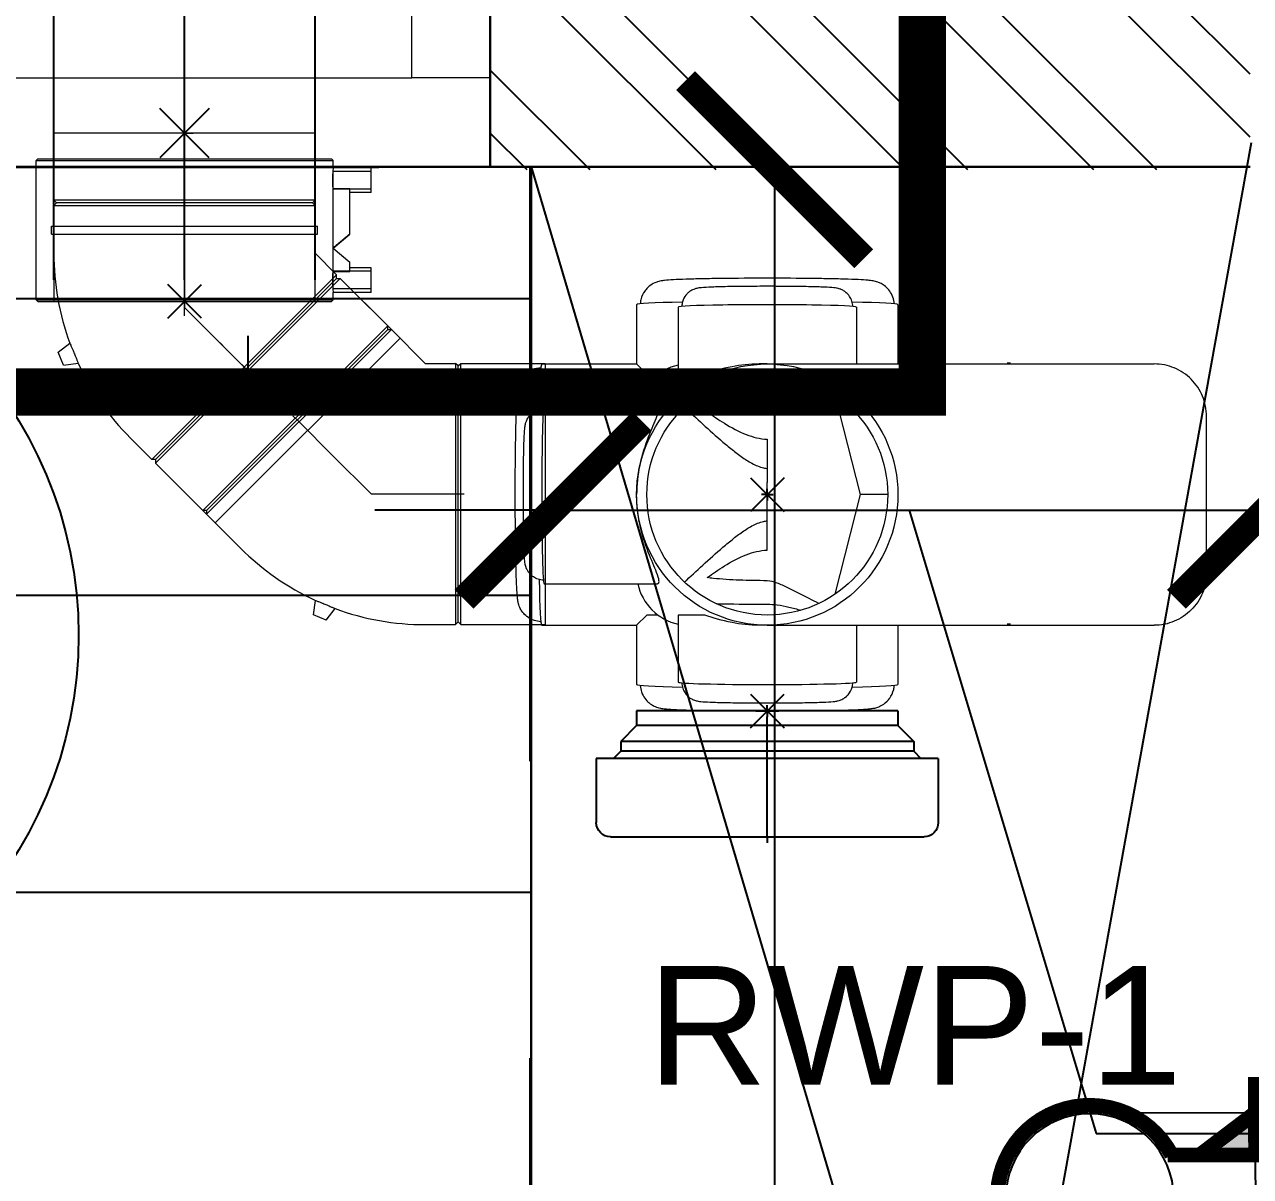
# Model space of a CAD drawing. Header units: millimetres. Extents: x 1135099 to 1230264, y -5736945 to -5695799.
# Drawn here: x 1226844 to 1227361, y -5717983 to -5717498 of the extents above; entities that cross this region are included whole.
import ezdxf
from ezdxf.enums import TextEntityAlignment as Align

# ---------------------------------------------------------------- set-up
doc = ezdxf.new("R2010")
doc.units = ezdxf.units.MM
doc.header["$LTSCALE"] = 1000
doc.header["$MEASUREMENT"] = 0
for name, pattern in [('3BHK-A$0$AUDIT_D_120904163729-0', [0]), ('3BHK-A$0$DASHED', [0.75, 0.5, -0.25]), ('AUDIT_D_120904163729-0', [0]), ('T8(T9 IS SIMILAR) - DIMENSION & TEXTING$0$CENTERX2', [101.6, 63.5, -12.7, 12.7, -12.7]), ('T8(T9 IS SIMILAR) - DIMENSION & TEXTING$0$T8 - TYPICAL FLOOR CORE$0$( Hidden )', [0.375, 0.25, -0.125]), ('T8(T9 IS SIMILAR) - DIMENSION & TEXTING$1$AUDIT_D_120904163729-0', [0]), ('T8(T9 IS SIMILAR)$0$$0$HIDDEN', [0.375, 0.25, -0.125]), ('T8(T9 IS SIMILAR)$0$HIDDEN', [0.375, 0.25, -0.125])]:
    doc.linetypes.add(name, pattern=pattern)
doc.layers.get('0').update_dxf_attribs({"linetype": 'AUDIT_D_120904163729-0'})
for name, color, linetype, lineweight in [('3BHK-A$0$A-AC PIPE', 151, 'Continuous', 20), ('3BHK-A$0$A-WALL- 160', 6, 'Continuous', 30), ('3BHK-A$0$Ventilator', 5, 'Continuous', 0), ('T8(T9 IS SIMILAR) - DIMENSION & TEXTING$0$Arbeitspunkt(DIN)', 8, 'Continuous', 25), ('T8(T9 IS SIMILAR)$0$D&W', 8, 'Continuous', 25), ('T8(T9 IS SIMILAR)$0$SCPL BEAM', 191, 'T8(T9 IS SIMILAR)$0$$0$HIDDEN', 13)]:
    doc.layers.add(name, color=color, linetype=linetype, lineweight=lineweight)
for name, color, linetype in [('3BHK-A$0$A-HATCH -160', 251, '3BHK-A$0$AUDIT_D_120904163729-0'), ('3BHK-A$0$CUT-OUT', 49, 'Continuous'), ('3BHK-A$0$ELE 1', 1, 'Continuous'), ('T8(T9 IS SIMILAR) - DIMENSION & TEXTING$0$A-PLUMBING', 7, 'T8(T9 IS SIMILAR) - DIMENSION & TEXTING$1$AUDIT_D_120904163729-0'), ('T8(T9 IS SIMILAR) - DIMENSION & TEXTING$0$pl-110 dia soil pipe', 1, 'Continuous'), ('T8(T9 IS SIMILAR) - DIMENSION & TEXTING$0$pl-110 dia soil pipe1', 1, 'Continuous'), ('T8(T9 IS SIMILAR) - DIMENSION & TEXTING$0$RAILING', 35, 'Continuous'), ('T8(T9 IS SIMILAR) - DIMENSION & TEXTING$0$U-TI-EXT-PIPE', 7, 'Continuous'), ('T8(T9 IS SIMILAR) - DIMENSION & TEXTING$0$U-TI-EXT-SUP', 7, 'Continuous'), ('T8(T9 IS SIMILAR) - DIMENSION & TEXTING$0$U-TI-TEXT', 7, 'Continuous'), ('T8(T9 IS SIMILAR) - DIMENSION & TEXTING$1$a-window-no', 125, 'Continuous'), ('T8(T9 IS SIMILAR)$0$S-BEAM', 20, 'T8(T9 IS SIMILAR)$0$$0$HIDDEN')]:
    doc.layers.add(name, color=color, linetype=linetype)
doc.layers.add('T8(T9 IS SIMILAR) - DIMENSION & TEXTING$0$GEB-BEZUG', color=2, linetype='Continuous', lineweight=25, true_color=0xffff00)
doc.styles.add('T8(T9 IS SIMILAR) - DIMENSION & TEXTING$0$arial', font='sanss___.ttf')
doc.styles.add('T8(T9 IS SIMILAR) - DIMENSION & TEXTING$0$Romans 1', font='romans.shx', dxfattribs={"height": 100})
doc.styles.add('T8(T9 IS SIMILAR) - DIMENSION & TEXTING$1$LODHA STANDERD', font='sanss___.ttf')
doc.dimstyles.new('T8(T9 IS SIMILAR) - DIMENSION & TEXTING$0$ALPINE S', dxfattribs={"dimscale": 0, "dimtxt": 100, "dimasz": 75, "dimexe": 0, "dimexo": 0, "dimgap": 75, "dimtad": 1, "dimdec": 0, "dimzin": 0, "dimdsep": 46, "dimtxsty": 'T8(T9 IS SIMILAR) - DIMENSION & TEXTING$0$Romans 1', "dimblk": 'T8(T9 IS SIMILAR) - DIMENSION & TEXTING$0$_ArchTick', "dimcen": 0.09, "dimclrd": 256, "dimclre": 256, "dimclrt": 7, "dimadec": 0, "dimazin": 0, "dimtfac": 1, "dimtdec": 0, "dimtofl": 0, "dimtmove": 1, "dimatfit": 0, "dimldrblk": 'T8(T9 IS SIMILAR) - DIMENSION & TEXTING$0$_Open90', "dimfxl": 1, "dimtolj": 1, "dimtzin": 0, "dimarcsym": 0})

# ---------------------------------------------------------------- blocks, each defined once
blk = doc.blocks.new('T8(T9 IS SIMILAR) - DIMENSION & TEXTING$1$WINDOW TAG')
at = {"layer": 'T8(T9 IS SIMILAR) - DIMENSION & TEXTING$1$a-window-no'}
blk.add_circle((0, 0), 174.09, dxfattribs=at)
at = {"layer": 'T8(T9 IS SIMILAR) - DIMENSION & TEXTING$1$a-window-no', "style": 'T8(T9 IS SIMILAR) - DIMENSION & TEXTING$1$LODHA STANDERD'}
blk.add_attdef('WINDOW', text='', height=150, dxfattribs=at).set_placement((11.35, 2.79), align=Align.MIDDLE_CENTER)
blk = doc.blocks.new('T8(T9 IS SIMILAR) - DIMENSION & TEXTING$0$Einfügepunkt')
at = {"layer": 'T8(T9 IS SIMILAR) - DIMENSION & TEXTING$0$GEB-BEZUG'}
for p, q in [((-7.07, -7.07), (7.07, 7.07)), ((-7.07, 7.07), (7.07, -7.07))]:
    blk.add_line(p, q, dxfattribs=at)
blk = doc.blocks.new('T8(T9 IS SIMILAR) - DIMENSION & TEXTING$0$367.771.16.1_A')
at = {"lineweight": 13, "ltscale": 25}
for p, q in [((3.8, 78.5), (3.8, 62.5)), ((3.8, 78.5), (14.2, 78.5)), ((5.3, 78.5), (5.3, 62.5)), ((12.7, 78.5), (12.7, 62.5)), ((14.2, 78.5), (14.2, 69.5)), ((45.8, 78.5), (45.8, 69.5)), ((45.8, 78.5), (56.2, 78.5)), ((47.3, 78.5), (47.3, 62.5)), ((54.7, 78.5), (54.7, 62.5)), ((56.2, 78.5), (56.2, 62.5)), ((12.6, 62.39), (12.6, 69.5)), ((12.6, 69.5), (16.49, 69.5)), ((22.45, 62.5), (16.57, 69.5)), ((22.45, 62.5), (28.32, 69.5)), ((28.41, 69.5), (47.4, 69.5)), ((47.4, 69.5), (47.4, 62.39)), ((0, 61.79), (0.71, 62.5)), ((0.71, 62.5), (3.8, 62.5)), ((0.71, -62.5), (0.71, 62.5)), ((5.3, 62.5), (12.7, 62.5)), ((22.45, 62.39), (12.6, 62.39)), ((22.45, 62.5), (22.45, 62.39)), ((47.4, 62.39), (22.45, 62.39)), ((47.3, 62.5), (54.7, 62.5)), ((56.2, 62.5), (59.29, 62.5)), ((60, 61.79), (59.29, 62.5)), ((59.29, -62.5), (59.29, 62.5)), ((0, -61.79), (0, 61.79)), ((60, -61.79), (60, 61.79)), ((0, 55), (28.3, 55)), ((28.3, 56), (31.7, 56)), ((28.3, -56), (28.3, 56)), ((31.7, -56), (31.7, 56)), ((31.7, 55), (60, 55)), ((-6.08, -0.06), (11.58, -0.06)), ((11.58, -0.06), (53.35, -0.06)), ((53.35, -0.06), (63.29, -0.06)), ((0, -55), (28.3, -55)), ((28.3, -56), (31.7, -56)), ((31.7, -55), (60, -55)), ((0, -61.79), (0.71, -62.5)), ((60, -61.79), (59.29, -62.5)), ((0.71, -62.5), (59.29, -62.5))]:
    blk.add_line(p, q, dxfattribs=at)
for points, weights in [([(22.45, 62.39), (19.63, 65.75), (16.49, 69.5)], [1, 1.00181632922, 1.00072644359]), ([(16.49, 69.5), (16.57, 69.5), (16.57, 69.5)], [1.01365125454, 1.01438848921, 1.01438848921]), ([(28.41, 69.5), (25.27, 65.75), (22.45, 62.39)], [1.00072644331, 1.00181632851, 1]), ([(28.32, 69.5), (28.32, 69.5), (28.41, 69.5)], [1.01438848921, 1.01438848921, 1.01365125454])]:
    blk.add_rational_spline(points, weights, degree=2, dxfattribs=at)
for points, knots in [([(12.6, 62.39), (12.15, 62.36), (11.6, 62.33), (10.35, 62.29), (9.65, 62.28), (8.35, 62.28), (7.65, 62.29), (6.37, 62.34), (5.78, 62.36), (4.86, 62.42), (4.46, 62.45), (3.93, 62.49), (3.8, 62.5), (3.8, 62.5)], [1.186254, 1.186254, 1.186254, 1.186254, 1.37182, 1.37182, 1.567794, 1.567794, 1.763769, 1.763769, 1.959743, 1.959743, 2.155717, 2.155717, 2.351692, 2.351692, 2.351692, 2.351692]), ([(5.3, 62.5), (5.3, 62.5), (5.39, 62.49), (5.77, 62.47), (6.06, 62.46), (6.71, 62.43), (7.13, 62.42), (8.04, 62.4), (8.54, 62.39), (9.46, 62.39), (9.96, 62.4), (10.87, 62.42), (11.29, 62.43), (11.94, 62.46), (12.23, 62.47), (12.61, 62.49), (12.7, 62.5), (12.7, 62.5)], [0.557636, 0.557636, 0.557636, 0.557636, 0.697045, 0.697045, 0.836454, 0.836454, 0.975863, 0.975863, 1.115272, 1.115272, 1.254681, 1.254681, 1.39409, 1.39409, 1.533499, 1.533499, 1.672909, 1.672909, 1.672909, 1.672909]), ([(47.3, 62.5), (47.3, 62.5), (47.39, 62.49), (47.77, 62.47), (48.06, 62.46), (48.71, 62.43), (49.13, 62.42), (50.04, 62.4), (50.54, 62.39), (51.46, 62.39), (51.96, 62.4), (52.87, 62.42), (53.29, 62.43), (53.94, 62.46), (54.23, 62.47), (54.61, 62.49), (54.7, 62.5), (54.7, 62.5)], [0.557636, 0.557636, 0.557636, 0.557636, 0.697045, 0.697045, 0.836454, 0.836454, 0.975863, 0.975863, 1.115272, 1.115272, 1.254681, 1.254681, 1.39409, 1.39409, 1.533499, 1.533499, 1.672909, 1.672909, 1.672909, 1.672909]), ([(56.2, 62.5), (56.2, 62.5), (56.07, 62.49), (55.54, 62.45), (55.14, 62.42), (54.22, 62.36), (53.63, 62.34), (52.35, 62.29), (51.65, 62.28), (50.35, 62.28), (49.65, 62.29), (48.4, 62.33), (47.85, 62.36), (47.4, 62.39)], [0.783897, 0.783897, 0.783897, 0.783897, 0.979871, 0.979871, 1.175845, 1.175845, 1.37182, 1.37182, 1.567794, 1.567794, 1.763769, 1.763769, 1.949335, 1.949335, 1.949335, 1.949335])]:
    blk.add_open_spline(points, degree=3, knots=knots, dxfattribs=at)
blk.add_blockref('T8(T9 IS SIMILAR) - DIMENSION & TEXTING$0$Einfügepunkt', (0, 0), dxfattribs=at)
blk = doc.blocks.new('T8(T9 IS SIMILAR) - DIMENSION & TEXTING$0$367.611.16.1_G')
at = {"lineweight": 13, "ltscale": 25}
for p, q in [((33.02, 184.92), (-33.02, 184.92)), ((-55, 134.4), (-55, 162.92)), ((55, 134.4), (55, 162.92)), ((-79.97, 55), (-55, 55)), ((55, 55), (79.97, 55)), ((0, 50.7), (0, 39.22)), ((-78.97, 37.5), (-55, 37.5)), ((0, 39.22), (-41.9, 28.54)), ((41.9, 28.54), (0, 39.22)), ((55, 37.5), (78.97, 37.5)), ((-55, 0), (-55, 13.4)), ((55, 0), (55, 13.4)), ((-55, 0), (-55, -3.44)), ((-23.32, 0), (-11.02, 0)), ((-11.02, 0), (-5.07, 0)), ((5.07, 0), (-5.07, 0)), ((11.02, 0), (5.07, 0)), ((23.32, 0), (11.02, 0)), ((55, 0), (55, -3.44)), ((-50.7, -26.23), (-50.7, -37.5)), ((50.7, -26.23), (50.7, -37.5)), ((-78.97, -37.5), (-50.7, -37.5)), ((50.7, -37.5), (78.97, -37.5)), ((-50.7, -46.07), (-50.7, -50.7)), ((-37.5, -93.97), (-37.5, -46.26)), ((37.5, -93.97), (37.5, -46.26)), ((50.7, -46.07), (50.7, -50.7)), ((-55, -55), (-50.7, -50.7)), ((55, -55), (50.7, -50.7)), ((-79.97, -55), (-55, -55)), ((-55, -94.97), (-55, -55)), ((55, -94.97), (55, -55)), ((55, -55), (79.97, -55))]:
    blk.add_line(p, q, dxfattribs=at)
for radius in [55, 50.7]:
    blk.add_circle((0, 0), radius, dxfattribs=at)
for centre, start, end in [((-33, -33), 191.8029, 258.1971), ((33, -33), 281.8029, 348.1971)]:
    blk.add_arc(centre, 22, start, end, dxfattribs=at)
for centre, major_axis, start_param, end_param in [((-79.97, 0), (0, 55), 0, 0.863889), ((79.97, 0), (0, 55), 5.419296, 6.283185), ((-78.97, 0), (0, 37.5), 0, 3.141593), ((78.97, 0), (0, 37.5), 3.141593, 6.283185), ((-89.97, 0), (0, -43.5), 4.259196, 5.165582), ((89.97, 0), (0, -43.5), 1.117603, 2.023989), ((-79.97, 0), (0, -55), 5.419296, 6.283185), ((79.97, 0), (0, -55), 0, 0.863889), ((0, -94.97), (-55, 0), 0, 0.863889), ((0, -93.97), (37.5, 0), 3.141593, 6.283185), ((0, -94.97), (55, 0), 5.419296, 6.283185)]:
    blk.add_ellipse(centre, major_axis=major_axis, ratio=0.026177, start_param=start_param, end_param=end_param, dxfattribs=at)
for points, knots in [([(-33.02, 184.92), (-34.37, 184.92), (-35.86, 184.79), (-38.76, 184.21), (-40.17, 183.77), (-42.68, 182.73), (-44, 182.04), (-46.46, 180.4), (-47.6, 179.44), (-49.52, 177.52), (-50.47, 176.38), (-52.12, 173.92), (-52.81, 172.6), (-53.85, 170.09), (-54.29, 168.67), (-54.87, 165.76), (-55, 164.28), (-55, 162.92)], [0, 0, 0, 0, 0.406818, 0.406818, 0.813635, 0.813635, 1.220616, 1.220616, 1.627596, 1.627596, 2.034802, 2.034802, 2.442009, 2.442009, 2.84946, 2.84946, 3.256911, 3.256911, 3.256911, 3.256911]), ([(33.02, 184.92), (34.37, 184.92), (35.86, 184.79), (38.76, 184.21), (40.17, 183.77), (42.68, 182.73), (44, 182.04), (46.46, 180.4), (47.6, 179.44), (49.52, 177.52), (50.47, 176.38), (52.12, 173.92), (52.81, 172.6), (53.85, 170.09), (54.29, 168.67), (54.87, 165.76), (55, 164.28), (55, 162.92)], [0, 0, 0, 0, 0.406818, 0.406818, 0.813635, 0.813635, 1.220616, 1.220616, 1.627596, 1.627596, 2.034802, 2.034802, 2.442009, 2.442009, 2.84946, 2.84946, 3.256911, 3.256911, 3.256911, 3.256911]), ([(-80.31, 53.48), (-81.3, 53.42), (-82.26, 53.21), (-84.14, 52.55), (-85, 52.07), (-86.56, 50.95), (-87.15, 50.34), (-88.23, 49.06), (-88.57, 48.47), (-89.14, 47.4), (-89.31, 46.97), (-89.59, 46.18), (-89.68, 45.86), (-89.87, 45.14), (-89.93, 44.83), (-90.13, 43.71), (-90.19, 43.12), (-90.35, 41.27), (-90.44, 39.93), (-90.59, 36.64), (-90.66, 34.72), (-90.79, 30.34), (-90.85, 27.9), (-90.93, 23.28), (-90.97, 21.21), (-90.99, 19.05)], [0.001613, 0.001613, 0.001613, 0.001613, 0.009196, 0.009196, 0.018643, 0.018643, 0.031111, 0.031111, 0.049087, 0.049087, 0.071774, 0.071774, 0.099795, 0.099795, 0.146166, 0.146166, 0.28205, 0.28205, 0.505418, 0.505418, 0.728786, 0.728786, 0.952154, 0.952154, 1.117603, 1.117603, 1.117603, 1.117603]), ([(90.99, 19.05), (90.96, 21.96), (90.91, 24.72), (90.8, 29.81), (90.74, 32.13), (90.61, 36.23), (90.53, 38.01), (90.37, 41.01), (90.29, 42.18), (90.1, 43.85), (90.05, 44.34), (89.78, 45.51), (89.71, 45.8), (89.45, 46.61), (89.28, 47.13), (88.51, 48.59), (88.07, 49.38), (86.66, 50.81), (86.21, 51.21), (84.74, 52.24), (83.52, 52.89), (81.46, 53.36), (80.89, 53.45), (80.31, 53.48)], [5.165582, 5.165582, 5.165582, 5.165582, 5.38895, 5.38895, 5.612318, 5.612318, 5.835686, 5.835686, 6.059055, 6.059055, 6.170739, 6.170739, 6.201336, 6.201336, 6.234064, 6.234064, 6.256757, 6.256757, 6.264717, 6.264717, 6.277115, 6.277115, 6.281572, 6.281572, 6.281572, 6.281572]), ([(-79.25, 36), (-80.01, 35.97), (-80.76, 35.83), (-82.24, 35.35), (-82.92, 34.99), (-84.17, 34.15), (-84.65, 33.67), (-85.53, 32.67), (-85.81, 32.2), (-86.3, 31.31), (-86.44, 30.96), (-86.66, 30.33), (-86.73, 30.09), (-86.87, 29.57), (-86.91, 29.35), (-87.03, 28.67), (-87.07, 28.34), (-87.22, 26.9), (-87.29, 25.68), (-87.43, 22.23), (-87.5, 19.97), (-87.6, 14.91), (-87.64, 12.17), (-87.69, 6.39), (-87.7, 3.36), (-87.71, -2.71), (-87.69, -5.75), (-87.65, -11.53), (-87.61, -14.28), (-87.51, -19.23), (-87.46, -21.43), (-87.32, -25.15), (-87.24, -26.58), (-87.09, -28.22), (-87.05, -28.61), (-86.88, -29.48), (-86.83, -29.73), (-86.64, -30.39), (-86.54, -30.77), (-86.01, -31.86), (-85.73, -32.45), (-84.71, -33.6), (-84.37, -33.94), (-83.27, -34.8), (-82.33, -35.37), (-80.53, -35.87), (-79.89, -35.97), (-79.25, -36)], [0.000899, 0.000899, 0.000899, 0.000899, 0.008412, 0.008412, 0.01768, 0.01768, 0.029795, 0.029795, 0.047646, 0.047646, 0.071641, 0.071641, 0.099967, 0.099967, 0.142707, 0.142707, 0.246472, 0.246472, 0.560632, 0.560632, 0.909663, 0.909663, 1.236409, 1.236409, 1.559555, 1.559555, 1.881947, 1.881947, 2.204981, 2.204981, 2.531201, 2.531201, 2.873379, 2.873379, 3.007486, 3.007486, 3.050386, 3.050386, 3.087101, 3.087101, 3.112166, 3.112166, 3.121001, 3.121001, 3.134362, 3.134362, 3.140694, 3.140694, 3.140694, 3.140694]), ([(79.25, -36), (80.01, -35.97), (80.76, -35.83), (82.24, -35.35), (82.92, -34.99), (84.17, -34.15), (84.65, -33.67), (85.53, -32.67), (85.81, -32.2), (86.3, -31.31), (86.44, -30.96), (86.66, -30.33), (86.73, -30.09), (86.87, -29.57), (86.91, -29.35), (87.03, -28.67), (87.07, -28.34), (87.22, -26.9), (87.29, -25.68), (87.43, -22.23), (87.5, -19.97), (87.6, -14.91), (87.64, -12.17), (87.69, -6.39), (87.7, -3.36), (87.71, 2.71), (87.69, 5.75), (87.65, 11.53), (87.61, 14.28), (87.51, 19.23), (87.46, 21.43), (87.32, 25.15), (87.24, 26.58), (87.09, 28.22), (87.05, 28.61), (86.88, 29.48), (86.83, 29.73), (86.64, 30.39), (86.54, 30.77), (86.01, 31.86), (85.73, 32.45), (84.71, 33.6), (84.37, 33.94), (83.27, 34.8), (82.33, 35.37), (80.53, 35.87), (79.89, 35.97), (79.25, 36)], [3.142492, 3.142492, 3.142492, 3.142492, 3.150004, 3.150004, 3.159273, 3.159273, 3.171388, 3.171388, 3.189239, 3.189239, 3.213233, 3.213233, 3.24156, 3.24156, 3.284299, 3.284299, 3.388065, 3.388065, 3.702224, 3.702224, 4.051256, 4.051256, 4.378002, 4.378002, 4.701148, 4.701148, 5.02354, 5.02354, 5.346574, 5.346574, 5.672794, 5.672794, 6.014972, 6.014972, 6.149079, 6.149079, 6.191979, 6.191979, 6.228693, 6.228693, 6.253758, 6.253758, 6.262593, 6.262593, 6.275954, 6.275954, 6.282286, 6.282286, 6.282286, 6.282286]), ([(-45.8, 21.74), (-45.16, 20.39), (-44.48, 19.02), (-43.04, 16.16), (-42.27, 14.66), (-40.73, 11.66), (-39.96, 10.16), (-38.49, 7.15), (-37.79, 5.64), (-36.74, 2.79), (-36.35, 1.45), (-36.23, 0)], [5.878046, 5.878046, 5.878046, 5.878046, 6.370465, 6.370465, 6.90278, 6.90278, 7.435096, 7.435096, 7.967411, 7.967411, 8.416504, 8.416504, 8.416504, 8.416504]), ([(45.8, 21.74), (45.16, 20.39), (44.48, 19.02), (43.04, 16.16), (42.27, 14.66), (40.73, 11.66), (39.96, 10.16), (38.49, 7.15), (37.79, 5.64), (36.74, 2.79), (36.35, 1.45), (36.23, 0)], [5.878046, 5.878046, 5.878046, 5.878046, 6.370465, 6.370465, 6.90278, 6.90278, 7.435096, 7.435096, 7.967411, 7.967411, 8.416504, 8.416504, 8.416504, 8.416504]), ([(-46.11, 0), (-46.14, 1.4), (-46.25, 2.8), (-46.64, 5.85), (-46.95, 7.5), (-47.73, 10.82), (-48.19, 12.49), (-48.69, 14.14)], [8.865622, 8.865622, 8.865622, 8.865622, 9.286029, 9.286029, 9.788391, 9.788391, 10.309593, 10.309593, 10.309593, 10.309593]), ([(46.11, 0), (46.14, 1.4), (46.25, 2.8), (46.64, 5.85), (46.95, 7.5), (47.73, 10.82), (48.19, 12.49), (48.69, 14.14)], [8.865622, 8.865622, 8.865622, 8.865622, 9.286029, 9.286029, 9.788391, 9.788391, 10.309593, 10.309593, 10.309593, 10.309593]), ([(-45.95, -21.44), (-45.96, -20.52), (-45.97, -19.6), (-46.07, -12.73), (-46.11, -6.4), (-46.11, 0)], [-2.224734, -2.224734, -2.224734, -2.224734, -1.919479, -1.919479, 0, 0, 0, 0]), ([(-36.86, -34.82), (-36.56, -34.5), (-36.26, -34.19), (-33.69, -31.47), (-31.23, -28.84), (-26.22, -23.35), (-23.65, -20.48), (-19.99, -16.11), (-18.8, -14.66), (-16.56, -11.72), (-15.5, -10.25), (-13.58, -7.23), (-12.73, -5.7), (-11.75, -3.25), (-11.47, -2.41), (-11.16, -1.03), (-11.07, -0.52), (-11.02, 0)], [30.345333, 30.345333, 30.345333, 30.345333, 30.50261, 30.50261, 31.697489, 31.697489, 32.892367, 32.892367, 33.489807, 33.489807, 34.087246, 34.087246, 34.684685, 34.684685, 34.983405, 34.983405, 35.149642, 35.149642, 35.149642, 35.149642]), ([(-36.23, 0), (-36.23, -3.95), (-36.17, -7.88), (-35.87, -15.55), (-35.64, -19.25), (-35.16, -23.62), (-35.05, -24.47), (-34.94, -25.26)], [-2.461895, -2.461895, -2.461895, -2.461895, -1.701505, -1.701505, -0.940038, -0.940038, -0.73883, -0.73883, -0.73883, -0.73883]), ([(-34.94, -25.26), (-33.26, -22.97), (-31.59, -20.57), (-28.21, -15.12), (-26.54, -12.05), (-24.23, -6.01), (-23.49, -3.08), (-23.32, 0)], [29.945633, 29.945633, 29.945633, 29.945633, 30.84659, 30.84659, 31.91404, 31.91404, 32.851815, 32.851815, 32.851815, 32.851815]), ([(36.86, -34.82), (36.56, -34.5), (36.26, -34.19), (33.69, -31.47), (31.23, -28.84), (26.22, -23.35), (23.65, -20.48), (19.99, -16.11), (18.8, -14.66), (16.56, -11.72), (15.5, -10.25), (13.58, -7.23), (12.73, -5.7), (11.75, -3.25), (11.47, -2.41), (11.16, -1.03), (11.07, -0.52), (11.02, 0)], [30.345333, 30.345333, 30.345333, 30.345333, 30.50261, 30.50261, 31.697489, 31.697489, 32.892367, 32.892367, 33.489807, 33.489807, 34.087246, 34.087246, 34.684685, 34.684685, 34.983405, 34.983405, 35.149642, 35.149642, 35.149642, 35.149642]), ([(34.94, -25.26), (33.26, -22.97), (31.59, -20.57), (28.21, -15.12), (26.54, -12.05), (24.23, -6.01), (23.49, -3.08), (23.32, 0)], [29.945633, 29.945633, 29.945633, 29.945633, 30.84659, 30.84659, 31.91404, 31.91404, 32.851815, 32.851815, 32.851815, 32.851815]), ([(36.23, 0), (36.23, -3.95), (36.17, -7.88), (35.87, -15.55), (35.64, -19.25), (35.16, -23.62), (35.05, -24.47), (34.94, -25.26)], [-2.461895, -2.461895, -2.461895, -2.461895, -1.701505, -1.701505, -0.940038, -0.940038, -0.73883, -0.73883, -0.73883, -0.73883]), ([(45.95, -21.44), (45.96, -20.52), (45.97, -19.6), (46.07, -12.73), (46.11, -6.4), (46.11, 0)], [-2.224734, -2.224734, -2.224734, -2.224734, -1.919479, -1.919479, 0, 0, 0, 0]), ([(-55, -3.44), (-55, -7.39), (-54.56, -11.24), (-53.05, -19.11), (-51.87, -22.96), (-50.7, -26.23)], [-2.721825, -2.721825, -2.721825, -2.721825, -1.530455, -1.530455, -0.121077, -0.121077, -0.121077, -0.121077]), ([(55, -3.44), (55, -7.39), (54.56, -11.24), (53.05, -19.11), (51.87, -22.96), (50.7, -26.23)], [-2.721825, -2.721825, -2.721825, -2.721825, -1.530455, -1.530455, -0.121077, -0.121077, -0.121077, -0.121077]), ([(-90.99, -19.05), (-90.96, -21.96), (-90.91, -24.72), (-90.8, -29.81), (-90.74, -32.13), (-90.61, -36.23), (-90.53, -38.01), (-90.37, -41.01), (-90.29, -42.18), (-90.1, -43.85), (-90.05, -44.34), (-89.78, -45.51), (-89.71, -45.8), (-89.45, -46.61), (-89.28, -47.13), (-88.51, -48.59), (-88.07, -49.38), (-86.66, -50.81), (-86.21, -51.21), (-84.74, -52.24), (-83.52, -52.89), (-81.46, -53.36), (-80.89, -53.45), (-80.31, -53.48)], [2.023989, 2.023989, 2.023989, 2.023989, 2.247358, 2.247358, 2.470726, 2.470726, 2.694094, 2.694094, 2.917462, 2.917462, 3.029146, 3.029146, 3.059743, 3.059743, 3.092472, 3.092472, 3.115165, 3.115165, 3.123124, 3.123124, 3.135522, 3.135522, 3.13998, 3.13998, 3.13998, 3.13998]), ([(80.31, -53.48), (81.3, -53.42), (82.26, -53.21), (84.14, -52.55), (85, -52.07), (86.56, -50.95), (87.15, -50.34), (88.23, -49.06), (88.57, -48.47), (89.14, -47.4), (89.31, -46.97), (89.59, -46.18), (89.68, -45.86), (89.87, -45.14), (89.93, -44.83), (90.13, -43.71), (90.19, -43.12), (90.35, -41.27), (90.44, -39.93), (90.59, -36.64), (90.66, -34.72), (90.79, -30.34), (90.85, -27.9), (90.93, -23.28), (90.97, -21.21), (90.99, -19.05)], [3.143206, 3.143206, 3.143206, 3.143206, 3.150789, 3.150789, 3.160235, 3.160235, 3.172704, 3.172704, 3.190679, 3.190679, 3.213367, 3.213367, 3.241388, 3.241388, 3.287759, 3.287759, 3.423643, 3.423643, 3.647011, 3.647011, 3.870379, 3.870379, 4.093747, 4.093747, 4.259196, 4.259196, 4.259196, 4.259196]), ([(-37.5, -46.26), (-37.5, -46.11), (-37.46, -45.98), (-37.19, -45.64), (-36.79, -45.54), (-36.16, -45.6)], [-1.014025, -1.014025, -1.014025, -1.014025, -0.710537, -0.710537, 0, 0, 0, 0]), ([(-36.16, -45.6), (-35.35, -45.67), (-34.2, -46.03), (-30.5, -47.47), (-27.59, -48.79), (-20.71, -51.46), (-16.67, -52.8), (-8.34, -54.54), (-4.22, -55), (0, -55)], [-5.004164, -5.004164, -5.004164, -5.004164, -4.084799, -4.084799, -2.692433, -2.692433, -1.264745, -1.264745, 0, 0, 0, 0]), ([(36.16, -45.6), (35.35, -45.67), (34.2, -46.03), (30.5, -47.47), (27.59, -48.79), (20.71, -51.46), (16.67, -52.8), (8.34, -54.54), (4.22, -55), (0, -55)], [-5.004164, -5.004164, -5.004164, -5.004164, -4.084799, -4.084799, -2.692433, -2.692433, -1.264745, -1.264745, 0, 0, 0, 0]), ([(37.5, -46.26), (37.5, -46.11), (37.46, -45.98), (37.19, -45.64), (36.79, -45.54), (36.16, -45.6)], [-1.014025, -1.014025, -1.014025, -1.014025, -0.710537, -0.710537, 0, 0, 0, 0]), ([(53.49, -95.3), (53.46, -96.27), (53.29, -97.21), (52.69, -99.07), (52.23, -99.92), (51.18, -101.47), (50.59, -102.07), (49.35, -103.16), (48.77, -103.51), (47.71, -104.1), (47.28, -104.27), (46.5, -104.56), (46.18, -104.66), (45.48, -104.85), (45.17, -104.91), (44.13, -105.1), (43.6, -105.16), (41.4, -105.37), (39.45, -105.48), (34.07, -105.69), (30.61, -105.79), (22.84, -105.95), (18.59, -106.01), (9.64, -106.08), (4.94, -106.11), (-4.46, -106.11), (-9.16, -106.09), (-18.1, -106.01), (-22.34, -105.95), (-29.97, -105.81), (-33.34, -105.71), (-39, -105.5), (-41.17, -105.39), (-43.57, -105.16), (-44.13, -105.11), (-45.36, -104.87), (-45.74, -104.8), (-46.82, -104.45), (-47.33, -104.29), (-48.76, -103.52), (-49.52, -103.1), (-51.25, -101.38), (-52.13, -100.32), (-53.17, -97.72), (-53.45, -96.53), (-53.49, -95.3)], [3.142466, 3.142466, 3.142466, 3.142466, 3.150023, 3.150023, 3.159311, 3.159311, 3.171402, 3.171402, 3.18873, 3.18873, 3.210817, 3.210817, 3.237899, 3.237899, 3.281817, 3.281817, 3.403983, 3.403983, 3.718142, 3.718142, 4.059252, 4.059252, 4.38454, 4.38454, 4.707044, 4.707044, 5.028969, 5.028969, 5.35143, 5.35143, 5.676499, 5.676499, 6.01451, 6.01451, 6.148847, 6.148847, 6.201704, 6.201704, 6.234506, 6.234506, 6.256844, 6.256844, 6.272666, 6.272666, 6.282312, 6.282312, 6.282312, 6.282312]), ([(36, -94.24), (35.97, -95.01), (35.83, -95.76), (35.35, -97.24), (34.99, -97.92), (34.15, -99.16), (33.67, -99.64), (32.67, -100.53), (32.2, -100.81), (31.31, -101.29), (30.96, -101.43), (30.33, -101.66), (30.09, -101.73), (29.57, -101.86), (29.35, -101.91), (28.67, -102.03), (28.34, -102.07), (26.9, -102.22), (25.68, -102.28), (22.23, -102.43), (19.97, -102.49), (14.91, -102.59), (12.17, -102.63), (6.39, -102.69), (3.36, -102.7), (-2.71, -102.7), (-5.75, -102.69), (-11.53, -102.64), (-14.28, -102.6), (-19.23, -102.51), (-21.43, -102.45), (-25.15, -102.31), (-26.58, -102.24), (-28.22, -102.08), (-28.61, -102.05), (-29.48, -101.88), (-29.73, -101.83), (-30.39, -101.64), (-30.77, -101.53), (-31.86, -101.01), (-32.45, -100.72), (-33.6, -99.7), (-33.94, -99.37), (-34.8, -98.27), (-35.37, -97.33), (-35.87, -95.52), (-35.97, -94.89), (-36, -94.24)], [3.142492, 3.142492, 3.142492, 3.142492, 3.150004, 3.150004, 3.159273, 3.159273, 3.171388, 3.171388, 3.189239, 3.189239, 3.213233, 3.213233, 3.24156, 3.24156, 3.284299, 3.284299, 3.388065, 3.388065, 3.702224, 3.702224, 4.051256, 4.051256, 4.378002, 4.378002, 4.701148, 4.701148, 5.02354, 5.02354, 5.346574, 5.346574, 5.672794, 5.672794, 6.014972, 6.014972, 6.149079, 6.149079, 6.191979, 6.191979, 6.228693, 6.228693, 6.253758, 6.253758, 6.262593, 6.262593, 6.275954, 6.275954, 6.282286, 6.282286, 6.282286, 6.282286])]:
    blk.add_open_spline(points, degree=3, knots=knots, dxfattribs=at)
for points in [[(-55, 13.4), (-55, 57.24), (-55, 90.56), (-55, 134.4)], [(55, 13.4), (55, 57.24), (55, 90.56), (55, 134.4)]]:
    blk.add_open_spline(points, degree=3, dxfattribs=at)
at = {"layer": 'T8(T9 IS SIMILAR) - DIMENSION & TEXTING$0$Arbeitspunkt(DIN)', "ltscale": 25}
for q in [(-2.5, 0), (0, 2.5), (0, -2.5), (2.5, 0)]:
    blk.add_line((0, 0), q, dxfattribs=at)
at = {"lineweight": 13, "ltscale": 25}
blk.add_blockref('T8(T9 IS SIMILAR) - DIMENSION & TEXTING$0$Einfügepunkt', (0, 0), dxfattribs=at)
blk = doc.blocks.new('T8(T9 IS SIMILAR) - DIMENSION & TEXTING$0$A$C79FE6463')
at = {"ltscale": 25}
for p, q in [((-66, 53), (66, 53)), ((0, 53), (0, 55.5)), ((0, 53), (0, 50.5)), ((-72, 20), (-72, 47)), ((0, 50.5), (0, 2.5)), ((72, 20), (72, 47)), ((72, 20), (-72, 20)), ((-61.7, 17), (-64.7, 20)), ((61.7, 17), (-61.7, 17)), ((-61.7, 12.87), (-61.7, 17)), ((61.7, 17), (64.7, 20)), ((61.7, 12.87), (61.7, 17)), ((61.7, 12.87), (-61.7, 12.87)), ((-55, 6.17), (-61.7, 12.87)), ((55, 6.17), (61.7, 12.87)), ((55, 6.17), (-55, 6.17)), ((-55, 0), (-55, 6.17)), ((55, 0), (55, 6.17)), ((55, 0), (-55, 0)), ((0, 0), (0, 2.5)), ((0, 0), (0, -2.5))]:
    blk.add_line(p, q, dxfattribs=at)
for centre, start, end in [((-66, 47), 90, 180), ((66, 47), 0, 90)]:
    blk.add_arc(centre, 6, start, end, dxfattribs=at)
blk.add_blockref('T8(T9 IS SIMILAR) - DIMENSION & TEXTING$0$Einfügepunkt', (0, 0.02), dxfattribs=at)
blk = doc.blocks.new('T8(T9 IS SIMILAR) - DIMENSION & TEXTING$0$365.045.16.1_A')
at = {"lineweight": 13, "ltscale": 25}
for p, q in [((-61.87, 8.84), (-8.84, 61.87)), ((8.31, 44.72), (-8.84, 61.87)), ((8.31, 44.72), (-44.72, -8.31)), ((-43.66, -9.37), (9.37, 43.66)), ((8.31, 43.66), (-43.66, -8.31)), ((8.31, 43.66), (8.31, 44.72)), ((8.31, 43.66), (9.37, 43.66)), ((15.53, 37.5), (9.37, 43.66)), ((-17.15, 17.15), (-18.92, 18.92)), ((0, 0), (-17.15, 17.15)), ((34.72, 16.55), (30.55, 16)), ((34.72, 16.55), (36.25, 12.85)), ((-9.22, 9.22), (-10.98, 10.98)), ((36.25, 12.85), (32.91, 10.29)), ((-44.72, -8.31), (-61.87, 8.84)), ((0, -15.53), (0, 0)), ((-43.66, -8.31), (-44.72, -8.31)), ((-43.66, -8.31), (-43.66, -9.37)), ((-37.5, -15.53), (-43.66, -9.37)), ((-37.5, -29.25), (-37.5, -15.53)), ((0, -29.25), (0, -15.53)), ((37.5, -29.25), (37.5, -15.53)), ((-36.75, -30), (-37.5, -29.25)), ((37.5, -29.25), (-37.5, -29.25)), ((-36.75, -30), (-37.5, -30.75)), ((-37.5, -50), (-37.5, -30.75)), ((-37.5, -30.75), (37.5, -30.75)), ((-36.75, -30), (36.75, -30)), ((0, -31.75), (0, -29.25)), ((36.75, -30), (37.5, -29.25)), ((36.75, -30), (37.5, -30.75)), ((37.5, -50), (37.5, -30.75)), ((0, -50), (0, -47.5)), ((-37.5, -50), (37.5, -50)), ((0, -50), (-2.5, -50)), ((0, -50), (0, -52.5)), ((0, -50), (2.5, -50))]:
    blk.add_line(p, q, dxfattribs=at)
for start, end in [(24.8604, 45), (0, 20.1396)]:
    blk.add_arc((-37.5, -15.53), 75, start, end, dxfattribs=at)
blk.add_open_spline([(32.91, 10.29), (32.91, 10.29), (32.9, 10.32), (32.83, 10.48), (32.76, 10.63), (32.57, 11.05), (32.44, 11.33), (32.2, 11.88), (32.09, 12.14), (31.89, 12.6), (31.81, 12.8), (31.64, 13.19), (31.56, 13.39), (31.39, 13.81), (31.3, 14.04), (31.08, 14.58), (30.97, 14.88), (30.77, 15.4), (30.69, 15.62), (30.58, 15.92), (30.55, 16), (30.55, 16)], degree=3, knots=[-0.9758327, -0.9758327, -0.9758327, -0.9758327, -0.8930469, -0.8930469, -0.7796093, -0.7796093, -0.6561479, -0.6561479, -0.5667077, -0.5667077, -0.5007206, -0.5007206, -0.4380575, -0.4380575, -0.3616519, -0.3616519, -0.247098, -0.247098, -0.1245121, -0.1245121, 0, 0, 0, 0], dxfattribs=at)
blk.add_blockref('T8(T9 IS SIMILAR) - DIMENSION & TEXTING$0$Einfügepunkt', (0, -50), dxfattribs=at)
blk = doc.blocks.new('*U192')
at = {"layer": 'T8(T9 IS SIMILAR) - DIMENSION & TEXTING$0$RAILING', "color": 8, "linetype": 'Continuous'}
for points in [[(0.675, 0.4), (0.857, 0.882), (0.311, 0.159)], [(0.675, 0.4), (0.857, 0.159), (0.857, 0.882)], [(0.675, 0.4), (0.311, 0.159), (0.857, 0.159)]]:
    blk.add_solid(points, dxfattribs=at)
blk = doc.blocks.new('*U193')
at = {"layer": 'T8(T9 IS SIMILAR) - DIMENSION & TEXTING$0$RAILING', "color": 8, "linetype": 'Continuous', "extrusion": (0, 0, -1)}
for points in [[(-3.339, 0.4), (-3.157, 0.882), (-3.703, 0.159)], [(-3.339, 0.4), (-3.157, 0.159), (-3.157, 0.882)], [(-3.339, 0.4), (-3.703, 0.159), (-3.157, 0.159)]]:
    blk.add_solid(points, dxfattribs=at)
blk = doc.blocks.new('T8(T9 IS SIMILAR) - DIMENSION & TEXTING$0$SUP')
at = {"layer": 'T8(T9 IS SIMILAR) - DIMENSION & TEXTING$0$U-TI-EXT-SUP', "color": 1, "ltscale": 5}
for p, q in [((13177.168, -14122.156), (13177.168, -14125.488)), ((13180.612, -14122.156), (13180.612, -14125.488))]:
    blk.add_line(p, q, dxfattribs=at)
at = {"layer": 'T8(T9 IS SIMILAR) - DIMENSION & TEXTING$0$U-TI-EXT-SUP', "color": 8}
for p, q in [((13177.43, -14125.363), (13177.904, -14124.736)), ((13177.9, -14124.729), (13177.9, -14125.363)), ((13177.9, -14125.363), (13177.43, -14125.363))]:
    blk.add_line(p, q, dxfattribs=at)
at = {"layer": 'T8(T9 IS SIMILAR) - DIMENSION & TEXTING$0$U-TI-EXT-SUP', "color": 7}
blk.add_line((13179.751, -14125.488), (13178.029, -14125.488), dxfattribs=at)
at = {"layer": 'T8(T9 IS SIMILAR) - DIMENSION & TEXTING$0$U-TI-EXT-SUP', "color": 7, "const_width": 0.3}
blk.add_lwpolyline([(13178.031, -14123.789, -4.115665), (13179.751, -14123.789, 0)], format="xyb", dxfattribs=at)
for points in [[(13178.029, -14125.488), (13178.029, -14123.703)], [(13179.751, -14123.703), (13179.751, -14125.488)], [(13178.033, -14124.35), (13177.162, -14125.5)], [(13179.747, -14124.35), (13180.618, -14125.5)], [(13176.451, -14125.488), (13178.181, -14125.488)], [(13179.602, -14125.488), (13181.305, -14125.488)]]:
    blk.add_lwpolyline(points, dxfattribs=at)
at = {"layer": 'T8(T9 IS SIMILAR) - DIMENSION & TEXTING$0$U-TI-EXT-SUP', "color": 1}
blk.add_circle((13178.891, -14122.123), 1.703, dxfattribs=at)
at = {"layer": 'T8(T9 IS SIMILAR) - DIMENSION & TEXTING$0$U-TI-EXT-SUP', "color": 7}
blk.add_ellipse((13178.889, -14122.156), major_axis=(-1.348, 1.348), ratio=1, start_param=2.825571, end_param=8.127392, dxfattribs=at)
at = {"layer": 'T8(T9 IS SIMILAR) - DIMENSION & TEXTING$0$U-TI-EXT-SUP', "color": 8, "linetype": 'Continuous', "xscale": 0.8610379049555374, "yscale": 0.8610379049555374, "zscale": 0.8610379049555374}
for name in ['*U192', '*U193']:
    blk.add_blockref(name, (13177.162, -14125.5), dxfattribs=at)
blk = doc.blocks.new('T8(T9 IS SIMILAR) - DIMENSION & TEXTING$0$_ArchTick')
at = {"color": 0, "linetype": 'ByBlock', "const_width": 0.15}
blk.add_lwpolyline([(-0.5, -0.5), (0.5, 0.5)], dxfattribs=at)
blk = doc.blocks.new('*D216')
at = {"layer": 'T8(T9 IS SIMILAR) - DIMENSION & TEXTING$0$U-TI-TEXT', "lineweight": -2, "transparency": 16777216}
for p, q in [((19614.64, -3828.74), (19539.64, -3828.74)), ((19614.64, -3828.74), (19914.64, -3828.74)), ((19764.64, -3828.74), (19843.39, -4091.24)), ((19914.64, -3828.74), (19989.64, -3828.74)), ((19843.39, -4091.24), (20250.53, -4091.24))]:
    blk.add_line(p, q, dxfattribs=at)
at = {"layer": 'T8(T9 IS SIMILAR) - DIMENSION & TEXTING$0$U-TI-TEXT', "linetype": 'T8(T9 IS SIMILAR) - DIMENSION & TEXTING$0$T8 - TYPICAL FLOOR CORE$0$( Hidden )', "lineweight": -2, "transparency": 16777216}
for p, q in [((19614.64, -3826.74), (19614.64, -3828.74)), ((19914.64, -3826.74), (19914.64, -3828.74))]:
    blk.add_line(p, q, dxfattribs=at)
at = {"layer": 'T8(T9 IS SIMILAR) - DIMENSION & TEXTING$0$U-TI-TEXT', "linetype": 'ByBlock', "lineweight": -2, "transparency": 16777216, "xscale": 75, "yscale": 75, "zscale": 75}
blk.add_blockref('T8(T9 IS SIMILAR) - DIMENSION & TEXTING$0$_ArchTick', (19614.64, -3828.74), dxfattribs=at)
at = {"layer": 'T8(T9 IS SIMILAR) - DIMENSION & TEXTING$0$U-TI-TEXT', "linetype": 'ByBlock', "lineweight": -2, "transparency": 16777216, "xscale": 75, "yscale": 75, "zscale": 75, "rotation": 180}
blk.add_blockref('T8(T9 IS SIMILAR) - DIMENSION & TEXTING$0$_ArchTick', (19914.64, -3828.74), dxfattribs=at)
at = {"layer": 'T8(T9 IS SIMILAR) - DIMENSION & TEXTING$0$U-TI-TEXT', "color": 7, "linetype": 'ByBlock', "transparency": 16777216, "insert": (20046.96, -3966.24), "char_height": 100, "attachment_point": 5, "style": 'T8(T9 IS SIMILAR) - DIMENSION & TEXTING$0$Romans 1', "bg_fill": 3, "box_fill_scale": 1.25, "bg_fill_color": 256, "bg_fill_true_color": 13158600, "bg_fill_transparency": 0}
blk.add_mtext('\\A1;300', dxfattribs=at)
blk = doc.blocks.new('T8(T9 IS SIMILAR) - DIMENSION & TEXTING$0$_Open90')
at = {"color": 0, "linetype": 'ByBlock', "lineweight": -2}
for p, q in [((-0.5, 0.5), (0, 0)), ((0, 0), (-1, 0)), ((0, 0), (-0.5, -0.5))]:
    blk.add_line(p, q, dxfattribs=at)
blk = doc.blocks.new('*D237')
at = {"layer": 'T8(T9 IS SIMILAR) - DIMENSION & TEXTING$0$U-TI-TEXT', "linetype": 'T8(T9 IS SIMILAR) - DIMENSION & TEXTING$0$T8 - TYPICAL FLOOR CORE$0$( Hidden )', "lineweight": -2, "transparency": 16777216}
for p, q in [((19705.96, -3685.36), (19707.96, -3685.36)), ((19705.96, -5650.39), (19707.96, -5650.39))]:
    blk.add_line(p, q, dxfattribs=at)
at = {"layer": 'T8(T9 IS SIMILAR) - DIMENSION & TEXTING$0$U-TI-TEXT', "lineweight": -2, "transparency": 16777216}
blk.add_line((19707.96, -3685.36), (19707.96, -5650.39), dxfattribs=at)
at = {"layer": 'T8(T9 IS SIMILAR) - DIMENSION & TEXTING$0$U-TI-TEXT', "linetype": 'ByBlock', "lineweight": -2, "transparency": 16777216, "xscale": 75, "yscale": 75, "zscale": 75}
for p, rotation in [((19707.96, -3685.36), 90), ((19707.96, -5650.39), 270)]:
    blk.add_blockref('T8(T9 IS SIMILAR) - DIMENSION & TEXTING$0$_ArchTick', p, dxfattribs=dict(at, rotation=rotation))
at = {"layer": 'T8(T9 IS SIMILAR) - DIMENSION & TEXTING$0$U-TI-TEXT', "color": 7, "linetype": 'ByBlock', "transparency": 16777216, "insert": (19582.96, -4667.88), "char_height": 100, "attachment_point": 5, "rotation": 90, "style": 'T8(T9 IS SIMILAR) - DIMENSION & TEXTING$0$Romans 1', "bg_fill": 3, "box_fill_scale": 1.25, "bg_fill_color": 256, "bg_fill_true_color": 13158600, "bg_fill_transparency": 0}
blk.add_mtext('\\A1;1965', dxfattribs=at)
blk = doc.blocks.new('3BHK-A$0$V1')
at = {"layer": '3BHK-A$0$Ventilator'}
blk.add_line((1139503.9, -5700057.07), (1140153.9, -5700057.07), dxfattribs=at)
at = {"layer": '3BHK-A$0$Ventilator', "color": 8}
blk.add_line((1139536.9, -5700094.57), (1140120.9, -5700094.57), dxfattribs=at)
at = {"layer": '3BHK-A$0$Ventilator', "color": 4}
blk.add_lwpolyline([(1140153.9, -5700094.57), (1140120.9, -5700094.57), (1140120.9, -5700174.57), (1140153.9, -5700174.57)], close=True, dxfattribs=at)
blk = doc.blocks.new('3BHK-A')
at = {"layer": '3BHK-A$0$A-HATCH -160', "linetype": 'ByBlock'}
h = blk.add_hatch(dxfattribs=at)
h.set_pattern_fill('ANSI32', color=256, scale=150)
h.set_pattern_definition([(45, (-0.65, 1285.594), (-39.77475644, 39.77475644), []), (45, (25.864, 1285.594), (-39.77475644, 39.77475644), [])])
h.paths.add_polyline_path([(1185182.78, -5717399.71), (1185502.76, -5717399.71), (1185502.76, -5717559.71), (1185182.78, -5717559.71)])
at = {"layer": '3BHK-A$0$CUT-OUT'}
h = blk.add_hatch(dxfattribs=at)
h.set_pattern_fill('ANSI31', color=256, scale=1000, angle=135)
h.set_pattern_definition([(180, (23757.98, 261.17), (-2e-14, -125), [])])
h.paths.add_polyline_path([(1186472.31, -5719523.46), (1184992.74, -5719523.46), (1184992.71, -5719223.46), (1185485.49, -5719223.46), (1185485.52, -5717558.46), (1186132.61, -5717558.46), (1186132.61, -5719223.46), (1186472.63, -5719223.46)])
at = {"layer": '3BHK-A$0$A-AC PIPE', "linetype": '3BHK-A$0$DASHED', "ltscale": 0.1, "const_width": 20, "elevation": -0.02}
blk.add_lwpolyline([(1185320.84, -5717148.46), (1185320.84, -5717653.25), (1186632.71, -5717653.25)], dxfattribs=at)
at = {"layer": '3BHK-A$0$A-WALL- 160', "linetype": 'ByBlock'}
for p, q in [((1185502.76, -5717398.46, -0.02), (1185502.76, -5717558.46, -0.02)), ((1185502.76, -5717558.46, -0.02), (1185182.78, -5717558.46, -0.02))]:
    blk.add_line(p, q, dxfattribs=at)
at = {"layer": '3BHK-A$0$CUT-OUT'}
for p, q in [((1185182.35, -5717548.4, -0.02), (1185485.46, -5719223.46, 0.62)), ((1185485.46, -5717558.46, -0.02), (1184992.74, -5719223.46, 0.62))]:
    blk.add_line(p, q, dxfattribs=at)
at = {"layer": '3BHK-A$0$CUT-OUT', "elevation": 0.36}
blk.add_lwpolyline([(1186472.31, -5719523.46), (1184992.74, -5719523.46), (1184992.71, -5719223.46), (1185485.49, -5719223.46), (1185485.52, -5717558.46), (1186132.61, -5717558.46), (1186132.61, -5719223.46), (1186472.63, -5719223.46)], close=True, dxfattribs=at)
at = {"layer": '3BHK-A$0$ELE 1', "linetype": 'ByBlock'}
blk.add_line((1185485.46, -5717558.46, 0.36), (1185485.46, -5719223.46, 0.62), dxfattribs=at)
at = {"layer": '3BHK-A$0$A-WALL- 160', "linetype": 'ByBlock', "rotation": 180}
blk.add_blockref('3BHK-A$0$V1', (2325656.67, -11417615.53, -0.02), dxfattribs=at)
blk = doc.blocks.new('T8(T9 IS SIMILAR)')
at = {"layer": 'T8(T9 IS SIMILAR)$0$S-BEAM', "linetype": 'T8(T9 IS SIMILAR)$0$HIDDEN'}
blk.add_line((1226111.21, -5717558.42, -0.47), (1227361.18, -5717558.42, -0.38), dxfattribs=at)
at = {"layer": 'T8(T9 IS SIMILAR)$0$SCPL BEAM', "linetype": 'T8(T9 IS SIMILAR)$0$HIDDEN', "elevation": -0.47}
blk.add_lwpolyline([(1227058.36, -5719483.54), (1226369.98, -5719483.54), (1226369.98, -5717558.68), (1227058.36, -5717558.68)], close=True, dxfattribs=at)
at = {"layer": 'T8(T9 IS SIMILAR)$0$D&W', "linetype": 'ByBlock', "xscale": -1}
blk.add_blockref('3BHK-A', (2412544.6, 0, 0.51), dxfattribs=at)
blk = doc.blocks.new('T8(T9 IS SIMILAR) - DIMENSION & TEXTING$0$A$C77D62699')
at = {"layer": 'T8(T9 IS SIMILAR) - DIMENSION & TEXTING$0$pl-110 dia soil pipe1'}
for p, q in [((19404.46, -3731.72, -0.25), (19404.88, -2274.55, -0.25)), ((19514.46, -3731.72, -0.25), (19514.89, -2274.55, -0.25)), ((19807.29, -3766.94, -0.25), (19805.8, -3766.94, -0.25)), ((19807.29, -3876.94, -0.25), (19805.8, -3876.94, -0.25))]:
    blk.add_line(p, q, dxfattribs=at)
at = {"layer": 'T8(T9 IS SIMILAR) - DIMENSION & TEXTING$0$pl-110 dia soil pipe1', "color": 12, "linetype": 'T8(T9 IS SIMILAR) - DIMENSION & TEXTING$0$CENTERX2'}
blk.add_line((19459.46, -3731.72, -0.25), (19459.88, -2274.55, -0.25), dxfattribs=at)
at = {"layer": 'T8(T9 IS SIMILAR) - DIMENSION & TEXTING$0$pl-110 dia soil pipe', "ltscale": 0.1}
for name, p, xscale, yscale, zscale, rotation in [('T8(T9 IS SIMILAR) - DIMENSION & TEXTING$0$365.045.16.1_A', (19459.48, -3743.38, -0.25), 1.466696233104787, 1.466696233104787, 1.466696233104787, 180), ('T8(T9 IS SIMILAR) - DIMENSION & TEXTING$0$367.771.16.1_A', (19459.55, -3740.87, -0.25), -1.000020158935082, 1.000020158935082, 1.000020158935082, 270), ('T8(T9 IS SIMILAR) - DIMENSION & TEXTING$0$365.045.16.1_A', (19538.04, -3821.94, -0.25), 1.466696233104787, 1.466696233104787, 1.466696233104787, 225.0000000000001)]:
    blk.add_blockref(name, p, dxfattribs=dict(at, xscale=xscale, yscale=yscale, zscale=zscale, rotation=rotation))
at = {"layer": 'T8(T9 IS SIMILAR) - DIMENSION & TEXTING$0$pl-110 dia soil pipe', "linetype": 'ByBlock', "yscale": 1.000020158935082, "zscale": 1.000020158935082}
for name, p, xscale, rotation in [('T8(T9 IS SIMILAR) - DIMENSION & TEXTING$0$367.611.16.1_G', (19704.86, -3822.21, -0.25), 1.000020158935082, 270), ('T8(T9 IS SIMILAR) - DIMENSION & TEXTING$0$A$C79FE6463', (19704.86, -3913.29, -0.25), -1.000020158935082, 180)]:
    blk.add_blockref(name, p, dxfattribs=dict(at, xscale=xscale, rotation=rotation))
at = {"layer": 'T8(T9 IS SIMILAR) - DIMENSION & TEXTING$0$U-TI-EXT-PIPE', "xscale": -20.76416868124874, "yscale": 20.76416868124874, "zscale": 20.76416868124874, "rotation": 90.12403713217607}
blk.add_blockref('T8(T9 IS SIMILAR) - DIMENSION & TEXTING$0$SUP', (-273985.24, 268895.01, 0.07), dxfattribs=at)
at = {"layer": 'T8(T9 IS SIMILAR) - DIMENSION & TEXTING$0$U-TI-TEXT', "style": 'T8(T9 IS SIMILAR) - DIMENSION & TEXTING$0$arial'}
blk.add_text('RWP-1', height=50, dxfattribs=at).set_placement((19654.44, -4070.7, 0.07))
at = {"layer": 'T8(T9 IS SIMILAR) - DIMENSION & TEXTING$0$U-TI-TEXT', "linetype": 'ByBlock'}
dim = blk.add_linear_dim(base=(19914.64, -3828.74), p1=(19614.64, -3685.36), p2=(19914.64, -3685.86, 0.07), dimstyle='T8(T9 IS SIMILAR) - DIMENSION & TEXTING$0$ALPINE S', override={"dimscale": 1, "dimfxl": 2, "dimfxlon": 1, "dimtfill": 1, "dimarcsym": 1}, dxfattribs=at)
dim.commit()
dim.dimension.update_dxf_attribs({"geometry": '*D216', "text_midpoint": (19918.39, -3966.24)})
dim = blk.add_linear_dim(base=(19707.96, -5650.39), p1=(19614.64, -3685.36), p2=(19614.66, -5650.39), angle=90, dimstyle='T8(T9 IS SIMILAR) - DIMENSION & TEXTING$0$ALPINE S', override={"dimscale": 1, "dimfxl": 2, "dimfxlon": 1, "dimtfill": 1, "dimarcsym": 1}, dxfattribs=at)
dim.commit()
dim.dimension.update_dxf_attribs({"geometry": '*D237', "text_midpoint": (19582.96, -4667.88)})
blk = doc.blocks.new('T8(T9 IS SIMILAR) - DIMENSION & TEXTING')
at = {"layer": 'T8(T9 IS SIMILAR) - DIMENSION & TEXTING$0$A-PLUMBING', "linetype": 'ByBlock'}
blk.add_blockref('T8(T9 IS SIMILAR) - DIMENSION & TEXTING$0$A$C77D62699', (1207452.26, -5713874.03), dxfattribs=at)
at = {"layer": 'T8(T9 IS SIMILAR) - DIMENSION & TEXTING$1$a-window-no'}
ref = blk.add_blockref('T8(T9 IS SIMILAR) - DIMENSION & TEXTING$1$WINDOW TAG', (1226693.08, -5717755.46), dxfattribs=at)
ref.add_attrib('WINDOW', 'V1', dxfattribs={"height": 150, "style": 'T8(T9 IS SIMILAR) - DIMENSION & TEXTING$1$LODHA STANDERD', "width": 0.8}).set_placement((1226704.43, -5717752.67), align=Align.MIDDLE_CENTER)

msp = doc.modelspace()

# ---------------------------------------------------------------- block references
at = {"linetype": 'ByBlock'}
msp.add_blockref('T8(T9 IS SIMILAR)', (-1.37, 0.21, -0.64), dxfattribs=at)

# ---------------------------------------------------------------- next in the draw order: block references
msp.add_blockref('T8(T9 IS SIMILAR) - DIMENSION & TEXTING', (0, 0), dxfattribs=at)

doc.saveas('drawing.dxf')
